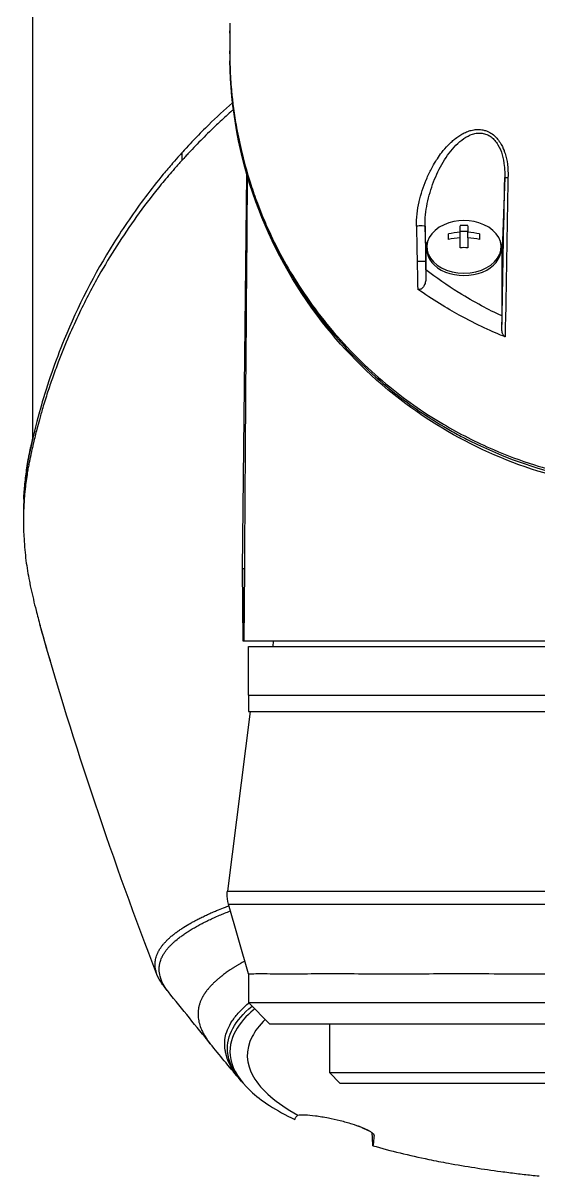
# Model space of a CAD drawing. Header units: millimetres. Extents: x 0 to 4378, y 0 to 2376.
# Drawn here: x 717.3 to 765.2, y 1950.4 to 2057.3 of the extents above; entities that cross this region are included whole.
import ezdxf

# ---------------------------------------------------------------- set-up
doc = ezdxf.new("R2010")
doc.units = ezdxf.units.MM
doc.header["$LTSCALE"] = 0.2

# ---------------------------------------------------------------- blocks, each defined once
blk = doc.blocks.new('A$C67cfe5fe')
for p, q in [((-59, -147.58), (-59, -85.2)), ((-40.73, -109.98), (-40.73, -109.81)), ((-40.73, -111.81), (-40.73, -111.65)), ((-40.46, -116.45), (-40.47, -116.45)), ((-40.39, -117.09), (-40.39, -117.09)), ((-45.13, -121.78), (-45.13, -121.07)), ((-20.77, -121.71), (-20.77, -121.71)), ((-15.35, -121.71), (-15.35, -121.71)), ((-22.08, -122.7), (-22.08, -122.7)), ((-39.53, -159.7), (-39.13, -123.11)), ((-39.13, -123.05), (-39.13, -123.04)), ((-39.1, -123.13), (-39.1, -123.14)), ((-15.22, -123.39), (-15.47, -130.12)), ((-15.24, -124.62), (-15.24, -124.62)), ((-14.95, -125.1), (-14.95, -125.1)), ((-22.53, -130.05), (-22.61, -127.91)), ((-19.36, -128.48), (-19.36, -127.87)), ((-18.64, -127.87), (-18.64, -128.48)), ((-20.45, -129.15), (-20.45, -128.63)), ((-19.36, -128.39), (-18.64, -128.39)), ((-19.36, -128.99), (-19.36, -128.48)), ((-19.36, -129.92), (-19.36, -128.99)), ((-18.64, -128.99), (-18.64, -128.48)), ((-18.64, -128.99), (-18.64, -129.92)), ((-17.55, -128.63), (-17.55, -129.15)), ((-22.53, -130.05), (-22.53, -131.78)), ((-22.45, -130.05), (-22.45, -129.84)), ((-15.55, -130.05), (-15.55, -129.84)), ((-15.47, -136.24), (-15.47, -130.12)), ((-22.53, -131.78), (-22.55, -131.2)), ((-22.53, -131.96), (-22.53, -131.78)), ((-59.86, -154.58), (-59.86, -155.28)), ((-39.47, -166.4), (-39.53, -159.7)), ((-39.53, -159.7), (-39.47, -166.4)), ((-39.37, -159.7), (-39.53, -159.7)), ((-39.37, -159.7), (-39.43, -166.4)), ((-39.43, -166.4), (-39.47, -166.4)), ((-39.47, -166.4), (-39.47, -166.4)), ((-0.5, -166.4), (-39.43, -166.4)), ((-36.71, -166.4), (-36.72, -166.9)), ((-39, -166.9), (39, -166.9)), ((-39, -171.4), (-39, -166.9)), ((-39, -171.4), (39, -171.4)), ((-39, -171.4), (39, -171.4)), ((-39, -171.4), (-39, -172.9)), ((-38.82, -172.9), (-40.94, -189.57)), ((-39, -172.9), (39, -172.9)), ((-40.94, -189.57), (-40.94, -189.57)), ((-36.52, -189.57), (-36.52, -189.57)), ((-34.66, -189.57), (-34.66, -189.57)), ((-26.93, -189.57), (-26.93, -189.57)), ((-13.99, -189.57), (-13.99, -189.57)), ((-39, -197.25), (-40.85, -190.77)), ((-46.31, -193.9), (-46.31, -193.9)), ((-39, -197.25), (-39, -199.9)), ((-42.89, -198.84), (-42.89, -198.84)), ((-42.87, -198.81), (-42.87, -198.81)), ((-42.87, -198.81), (-42.87, -198.81)), ((-42.77, -198.69), (-42.77, -198.69)), ((-42.98, -198.96), (-42.98, -198.96)), ((-39, -199.9), (39, -199.9)), ((-37, -201.9), (-39, -199.9)), ((-39.96, -200.91), (-39.96, -200.91)), ((-39.61, -201.15), (-39.61, -201.15)), ((37, -201.9), (-37, -201.9)), ((-31.48, -201.9), (-31.48, -206.4)), ((-40.49, -202.38), (-40.49, -202.38)), ((-40.45, -202.3), (-40.45, -202.3)), ((-40.45, -202.3), (-40.45, -202.3)), ((-42.97, -203.12), (-42.97, -203.12)), ((-42.53, -203.72), (-42.53, -203.72)), ((-31.48, -206.4), (31.47, -206.4)), ((-30.48, -207.4), (-31.48, -206.4)), ((30.47, -207.4), (-30.48, -207.4)), ((-27.34, -212.23), (-27.34, -212.2)), ((-27.45, -213.16), (-27.45, -213.16))]:
    blk.add_line(p, q)
blk.add_arc((-19, -131.91), 4.52, 66.0031, 113.9969)
for centre, major_axis, ratio, start_param, end_param in [((41.88, -111.84), (-82.61, 0.01), 0.707534, 0.001903, 0.013029), ((-23.11, -127.92), (0.5, 0.009), 0.050153, 0.018543, 2.199203), ((-12.78, -174.14), (-17.5, 911.46), 0.010695, 1.519843, 1.523455), ((-19, -129.84), (-3.45, 0), 0.707116, 5.274253, 10.433711), ((-4.75, -173.72), (-17.02, 919.56), 0.018519, 1.520621, 1.524199), ((-19, -130.88), (-4.28, 0), 0.707097, 4.627603, 4.797175), ((-19, -131.65), (-4.5, 0), 0.707097, 4.792943, 5.040089), ((-19, -132.16), (4.5, 0), 0.707097, 1.65135, 1.898497), ((-19, -131.65), (-4.5, 0), 0.707097, 4.384689, 4.631835), ((-19, -132.16), (4.5, 0), 0.707097, 1.243096, 1.490243), ((-19, -130.05), (-3.45, 0), 0.707116, 0, 3.141593), ((-19, -132.93), (4.28, 0), 0.707097, 1.486011, 1.655582), ((-23.05, -131.21), (0.5, 0.009), 0.04658, 0.01854, 2.190561), ((-12.43, -175.07), (-17.88, 931.03), 0.010823, 1.523451, 1.52618), ((-19, -132.67), (-4.7, 0), 0.707107, 5.821616, 5.821671), ((-4.44, -174.47), (-17.32, 935.58), 0.018519, 1.524193, 1.52579), ((-19, -132.67), (-4.7, 0), 0.707107, 3.823518, 3.823523), ((-19, -132.67), (-4.7, 0), 0.707107, 3.714097, 3.714147), ((0, -105.26), (0, 35.29), 0.999657, 2.448888, 2.44889), ((0, -105.26), (0, 35.29), 0.999657, 2.69737, 2.697372), ((-46.01, -183.37), (-9.94, 30.2), 0.127216, 1.89198, 1.891985)]:
    blk.add_ellipse(centre, major_axis=major_axis, ratio=ratio, start_param=start_param, end_param=end_param)
for points, knots in [([(-40.72, -109.08), (-40.73, -109.43), (-40.73, -109.86), (-40.73, -110.51), (-40.73, -110.71), (-40.73, -111.15)], [-0.3053506, -0.3053506, -0.3053506, -0.3053506, -0.1855765, -0.1855765, 0, 0, 0, 0]), ([(-40.73, -111.15), (-40.73, -111.2), (-40.73, -111.26), (-40.73, -111.31), (-40.73, -111.39), (-40.73, -111.46), (-40.73, -111.54), (-40.73, -111.55), (-40.73, -111.57), (-40.73, -111.58)], [0, 0, 0, 0, 0.3844855, 0.3844855, 0.3844855, 0.8996816, 0.8996816, 0.8996816, 1, 1, 1, 1]), ([(-40.73, -111.58), (-40.73, -111.63), (-40.73, -111.67), (-40.73, -111.77), (-40.73, -111.81), (-40.73, -111.95), (-40.73, -112.04), (-40.73, -112.31), (-40.72, -112.5), (-40.71, -112.8), (-40.71, -112.92), (-40.69, -113.54), (-40.66, -114.02), (-40.61, -114.84), (-40.58, -115.16), (-40.51, -115.92), (-40.46, -116.35), (-40.33, -117.36), (-40.24, -117.94), (-40.01, -119.28), (-39.85, -120.04), (-39.44, -121.82), (-39.16, -122.83), (-38.66, -124.41), (-38.46, -124.98), (-38.01, -126.2), (-37.75, -126.85), (-37.33, -127.83), (-37.18, -128.17), (-36.66, -129.29), (-36.27, -130.07), (-35.38, -131.7), (-34.86, -132.57), (-33.68, -134.39), (-33, -135.35), (-31.89, -136.79), (-31.48, -137.28), (-30.28, -138.69), (-29.44, -139.58), (-27.7, -141.27), (-26.82, -142.05), (-25.07, -143.48), (-24.22, -144.12), (-22.55, -145.27), (-21.74, -145.79), (-19.44, -147.14), (-17.89, -147.93), (-15.04, -149.16), (-13.78, -149.63), (-11.49, -150.36), (-10.49, -150.63), (-8.72, -151.05), (-7.94, -151.21), (-5.99, -151.55), (-4.81, -151.71), (-3.01, -151.87), (-2.41, -151.91), (-1.51, -151.95), (-1.21, -151.96), (-0.75, -151.97), (-0.6, -151.97), (-0.38, -151.97), (-0.3, -151.97), (-0.19, -151.97), (-0.15, -151.97), (-0.08, -151.97), (-0.04, -151.97), (0, -151.97)], [-7.729592, -7.729592, -7.729592, -7.729592, -7.71044, -7.71044, -7.69072, -7.69072, -7.65201, -7.65201, -7.574312, -7.574312, -7.522506, -7.522506, -7.315221, -7.315221, -7.177151, -7.177151, -6.993063, -6.993063, -6.7477, -6.7477, -6.420577, -6.420577, -5.984557, -5.984557, -5.735856, -5.735856, -5.451942, -5.451942, -5.300422, -5.300422, -4.9539, -4.9539, -4.557704, -4.557704, -4.105179, -4.105179, -3.863816, -3.863816, -3.40942, -3.40942, -2.98401, -2.98401, -2.611687, -2.611687, -2.28576, -2.28576, -1.715015, -1.715015, -1.28633, -1.28633, -0.964845, -0.964845, -0.723574, -0.723574, -0.36177, -0.36177, -0.180858, -0.180858, -0.090444, -0.090444, -0.045229, -0.045229, -0.022617, -0.022617, -0.011309, -0.011309, -0.000001, -0.000001, -0.000001, -0.000001]), ([(-40.72, -112.59), (-40.64, -117.19), (-39.77, -121.67), (-38.18, -125.9), (-36.53, -130.3), (-34.11, -134.44), (-30.92, -138.12), (-30.87, -138.18), (-30.8, -138.25), (-30.77, -138.29), (-30.74, -138.33), (-30.71, -138.37), (-30.67, -138.4), (-29.77, -139.43), (-28.45, -140.84), (-26.49, -142.5), (-26.03, -142.89), (-25.54, -143.29), (-25.01, -143.7), (-24.36, -144.2), (-23.64, -144.72), (-22.85, -145.25), (-22.14, -145.72), (-21.38, -146.2), (-20.55, -146.68), (-20.14, -146.92), (-19.71, -147.16), (-19.26, -147.4), (-19.04, -147.51), (-18.81, -147.63), (-18.58, -147.75), (-18.35, -147.87), (-18.09, -147.99), (-17.87, -148.1), (-17.84, -148.12), (-17.8, -148.13), (-17.76, -148.15), (-14.78, -149.58), (-11.82, -150.55), (-9.1, -151.16), (-8.72, -151.25), (-8.34, -151.33), (-7.96, -151.4), (-6.71, -151.65), (-5.51, -151.83), (-4.38, -151.95), (-2.76, -152.12), (-1.3, -152.17), (0, -152.18)], [0, 0, 0, 0, 0.2431558, 0.2431558, 0.2431558, 0.4960937, 0.4960937, 0.4960937, 0.4998798, 0.4998798, 0.4998798, 0.5044509, 0.5044509, 0.5044509, 0.625, 0.625, 0.625, 0.6529348, 0.6529348, 0.6529348, 0.6875, 0.6875, 0.6875, 0.71875, 0.71875, 0.71875, 0.734375, 0.734375, 0.734375, 0.7421875, 0.7421875, 0.7421875, 0.75, 0.75, 0.75, 0.7513839, 0.7513839, 0.7513839, 0.8597114, 0.8597114, 0.8597114, 0.875, 0.875, 0.875, 0.9263298, 0.9263298, 0.9263298, 0.9999995, 0.9999995, 0.9999995, 0.9999995]), ([(0, -152.47), (-2.25, -152.45), (-4.51, -152.28), (-10.01, -151.37), (-13.22, -150.4), (-19.17, -147.84), (-21.95, -146.2), (-27.42, -142.13), (-29.99, -139.55), (-34.86, -133.34), (-36.9, -129.53), (-39.85, -121.39), (-40.64, -116.98), (-40.72, -112.6)], [0.000002, 0.000002, 0.000002, 0.000002, 0.674384, 0.674384, 1.694347, 1.694347, 2.755885, 2.755885, 4.060099, 4.060099, 5.739789, 5.739789, 7.576423, 7.576423, 7.576423, 7.576423]), ([(-40.47, -116.46), (-41.23, -117.13), (-41.96, -117.81), (-43.1, -118.93), (-43.51, -119.35), (-44.13, -119.99), (-44.34, -120.21), (-44.87, -120.78), (-45.11, -121.05), (-45.13, -121.07)], [4.7616485, 4.7616485, 4.7616485, 4.7616485, 5.1281714, 5.1281714, 5.349223, 5.349223, 5.4595255, 5.4595255, 5.6414774, 5.6414774, 5.6414774, 5.6414774]), ([(-40.39, -117.09), (-40.47, -117.16), (-40.54, -117.23), (-40.82, -117.48), (-41.02, -117.66), (-41.39, -118), (-41.56, -118.16), (-42.03, -118.6), (-42.33, -118.88), (-43.05, -119.59), (-43.48, -120.02), (-44.11, -120.68), (-44.32, -120.9), (-44.63, -121.23), (-44.73, -121.34), (-44.9, -121.52), (-45.11, -121.76), (-45.13, -121.78)], [-0.2412451, -0.2412451, -0.2412451, -0.2412451, -0.2301745, -0.2301745, -0.2006975, -0.2006975, -0.1749212, -0.1749212, -0.1298113, -0.1298113, -0.0619841, -0.0619841, -0.028133, -0.028133, -0.0112076, -0.0112076, -0.0000006, -0.0000006, -0.0000006, -0.0000006]), ([(-23.4, -127.91), (-23.41, -127.54), (-23.39, -127.16), (-23.35, -126.78), (-23.3, -126.4), (-23.24, -126.02), (-23.16, -125.67), (-23.16, -125.66), (-23.15, -125.65), (-23.15, -125.63), (-23.07, -125.29), (-22.98, -124.94), (-22.87, -124.6), (-22.76, -124.26), (-22.64, -123.94), (-22.51, -123.63), (-22.5, -123.61), (-22.49, -123.59), (-22.48, -123.57), (-22.34, -123.23), (-22.19, -122.9), (-22.02, -122.59), (-21.89, -122.35), (-21.76, -122.12), (-21.61, -121.89), (-21.57, -121.81), (-21.52, -121.73), (-21.47, -121.66), (-21.33, -121.46), (-21.2, -121.26), (-21.06, -121.08), (-20.87, -120.84), (-20.69, -120.63), (-20.47, -120.4), (-20.34, -120.27), (-20.23, -120.16), (-20.1, -120.05), (-20, -119.96), (-19.9, -119.87), (-19.78, -119.77), (-19.64, -119.67), (-19.51, -119.58), (-19.38, -119.5), (-19.34, -119.47), (-19.31, -119.45), (-19.28, -119.43), (-19.19, -119.38), (-19.1, -119.33), (-18.99, -119.27), (-18.83, -119.2), (-18.68, -119.13), (-18.52, -119.08), (-18.46, -119.06), (-18.4, -119.05), (-18.34, -119.03), (-18.26, -119.01), (-18.17, -118.99), (-18.06, -118.97), (-17.99, -118.96), (-17.91, -118.96), (-17.84, -118.95), (-17.67, -118.94), (-17.5, -118.95), (-17.33, -118.97), (-17.23, -118.99), (-17.12, -119.02), (-17, -119.05), (-16.95, -119.07), (-16.89, -119.09), (-16.84, -119.11), (-16.68, -119.18), (-16.53, -119.26), (-16.38, -119.36), (-16.24, -119.47), (-16.1, -119.59), (-15.98, -119.72), (-15.97, -119.73), (-15.96, -119.74), (-15.96, -119.75), (-15.85, -119.87), (-15.74, -120.01), (-15.65, -120.16), (-15.49, -120.4), (-15.37, -120.67), (-15.28, -120.91), (-15.25, -120.99), (-15.22, -121.08), (-15.19, -121.17), (-15.09, -121.49), (-15.01, -121.85), (-14.97, -122.17), (-14.97, -122.2), (-14.96, -122.23), (-14.96, -122.26), (-14.95, -122.36), (-14.94, -122.45), (-14.93, -122.54), (-14.93, -122.63), (-14.92, -122.71), (-14.92, -122.79), (-14.92, -122.8), (-14.92, -122.81), (-14.92, -122.82), (-14.91, -123), (-14.91, -123.17), (-14.92, -123.39)], [0, 0, 0, 0, 0.06061, 0.06061, 0.06061, 0.122541, 0.122541, 0.122541, 0.125, 0.125, 0.125, 0.18804, 0.18804, 0.18804, 0.25, 0.25, 0.25, 0.254168, 0.254168, 0.254168, 0.323919, 0.323919, 0.323919, 0.375, 0.375, 0.375, 0.39207, 0.39207, 0.39207, 0.4375, 0.4375, 0.4375, 0.5, 0.5, 0.5, 0.533908, 0.533908, 0.533908, 0.5625, 0.5625, 0.5625, 0.59375, 0.59375, 0.59375, 0.602455, 0.602455, 0.602455, 0.625, 0.625, 0.625, 0.65625, 0.65625, 0.65625, 0.669312, 0.669312, 0.669312, 0.6875, 0.6875, 0.6875, 0.700546, 0.700546, 0.700546, 0.731289, 0.731289, 0.731289, 0.75, 0.75, 0.75, 0.759109, 0.759109, 0.759109, 0.785061, 0.785061, 0.785061, 0.81088, 0.81088, 0.81088, 0.8125, 0.8125, 0.8125, 0.835978, 0.835978, 0.835978, 0.875, 0.875, 0.875, 0.888263, 0.888263, 0.888263, 0.9375, 0.9375, 0.9375, 0.942362, 0.942362, 0.942362, 0.956225, 0.956225, 0.956225, 0.96875, 0.96875, 0.96875, 0.970886, 0.970886, 0.970886, 1, 1, 1, 1]), ([(-22.61, -127.91), (-22.62, -127.56), (-22.6, -127.21), (-22.56, -126.86), (-22.53, -126.51), (-22.47, -126.16), (-22.4, -125.81), (-22.33, -125.46), (-22.25, -125.12), (-22.15, -124.79), (-22.05, -124.45), (-21.94, -124.13), (-21.82, -123.8), (-21.69, -123.48), (-21.56, -123.17), (-21.41, -122.86), (-21.26, -122.56), (-21.1, -122.25), (-20.93, -121.97), (-20.59, -121.39), (-20.2, -120.86), (-19.74, -120.4), (-19.52, -120.17), (-19.28, -119.96), (-19.02, -119.79), (-18.76, -119.61), (-18.49, -119.47), (-18.2, -119.38), (-18.06, -119.34), (-17.91, -119.3), (-17.77, -119.29), (-17.62, -119.27), (-17.47, -119.28), (-17.32, -119.3), (-17.18, -119.32), (-17.03, -119.35), (-16.89, -119.41), (-16.75, -119.47), (-16.61, -119.54), (-16.49, -119.64), (-16.36, -119.73), (-16.24, -119.84), (-16.14, -119.96), (-16.03, -120.08), (-15.94, -120.22), (-15.85, -120.36), (-15.68, -120.65), (-15.55, -120.96), (-15.45, -121.3), (-15.35, -121.63), (-15.29, -121.98), (-15.26, -122.32), (-15.25, -122.41), (-15.24, -122.5), (-15.23, -122.59), (-15.23, -122.67), (-15.22, -122.76), (-15.22, -122.84)], [0, 0, 0, 0, 0.064564, 0.064564, 0.064564, 0.129128, 0.129128, 0.129128, 0.193692, 0.193692, 0.193692, 0.258256, 0.258256, 0.258256, 0.32282, 0.32282, 0.32282, 0.387384, 0.387384, 0.387384, 0.516513, 0.516513, 0.516513, 0.581077, 0.581077, 0.581077, 0.645641, 0.645641, 0.645641, 0.677923, 0.677923, 0.677923, 0.710205, 0.710205, 0.710205, 0.742487, 0.742487, 0.742487, 0.774769, 0.774769, 0.774769, 0.807051, 0.807051, 0.807051, 0.839333, 0.839333, 0.839333, 0.903897, 0.903897, 0.903897, 0.968461, 0.968461, 0.968461, 0.984602, 0.984602, 0.984602, 1, 1, 1, 1]), ([(-45.13, -121.78), (-45.15, -121.8), (-45.36, -122.03), (-45.52, -122.2), (-45.61, -122.31), (-45.89, -122.63), (-46.08, -122.85), (-46.63, -123.49), (-46.99, -123.92), (-48.04, -125.23), (-48.72, -126.12), (-50.65, -128.8), (-51.82, -130.64), (-53.17, -133.03), (-53.46, -133.57), (-54.06, -134.72), (-54.37, -135.34), (-55.01, -136.66), (-55.33, -137.37), (-55.99, -138.88), (-56.32, -139.7), (-56.82, -141.01), (-57, -141.5), (-57.33, -142.43), (-57.48, -142.87), (-57.78, -143.8), (-57.93, -144.28), (-58.13, -144.96), (-58.18, -145.15), (-58.29, -145.52), (-58.34, -145.7), (-58.47, -146.17), (-58.54, -146.44), (-58.67, -146.94), (-58.73, -147.15), (-58.83, -147.58), (-58.88, -147.79), (-58.96, -148.11), (-58.98, -148.21), (-59.04, -148.46), (-59.08, -148.62), (-59.12, -148.83), (-59.13, -148.88), (-59.15, -148.97), (-59.16, -149.02), (-59.18, -149.1), (-59.19, -149.13), (-59.2, -149.2), (-59.21, -149.25), (-59.24, -149.37), (-59.25, -149.44), (-59.29, -149.62), (-59.31, -149.72), (-59.36, -149.99), (-59.39, -150.15), (-59.45, -150.46), (-59.48, -150.63), (-59.58, -151.28), (-59.65, -151.77), (-59.86, -153.72), (-59.9, -155.19), (-59.79, -157.33), (-59.74, -158), (-59.58, -159.31), (-59.48, -159.95), (-59.33, -160.76), (-59.29, -160.93), (-59.25, -161.15), (-59.24, -161.2), (-59.21, -161.33), (-59.19, -161.42), (-59.03, -162.17), (-58.87, -162.84), (-58.57, -164.01), (-58.44, -164.48), (-58.31, -164.95)], [-8.505803, -8.505803, -8.505803, -8.505803, -8.494785, -8.494785, -8.478063, -8.478063, -8.444627, -8.444627, -8.377752, -8.377752, -8.243883, -8.243883, -7.976301, -7.976301, -7.899894, -7.899894, -7.812617, -7.812617, -7.713811, -7.713811, -7.601206, -7.601206, -7.533204, -7.533204, -7.472897, -7.472897, -7.406802, -7.406802, -7.380659, -7.380659, -7.356701, -7.356701, -7.315971, -7.315971, -7.284981, -7.284981, -7.253286, -7.253286, -7.239037, -7.239037, -7.215436, -7.215436, -7.206289, -7.206289, -7.198131, -7.198131, -7.189482, -7.189482, -7.169747, -7.169747, -7.137337, -7.137337, -7.092372, -7.092372, -7.023785, -7.023785, -6.954937, -6.954937, -6.744242, -6.744242, -6.117798, -6.117798, -5.832068, -5.832068, -5.558694, -5.558694, -5.484409, -5.484409, -5.462186, -5.462186, -5.424226, -5.424226, -5.133135, -5.133135, -4.933815, -4.933815, -4.933815, -4.933815]), ([(-45.13, -121.07), (-45.17, -121.12), (-45.54, -121.52), (-46.32, -122.42), (-46.61, -122.76), (-47.46, -123.79), (-48.01, -124.48), (-49.59, -126.59), (-50.58, -128.02), (-53.3, -132.37), (-54.83, -135.37), (-56.92, -140.46), (-57.63, -142.52), (-58.81, -146.63), (-59.13, -148.16), (-59.26, -148.77), (-59.28, -148.87), (-59.37, -149.3), (-59.43, -149.62), (-59.69, -151.24), (-59.82, -152.54), (-59.86, -154.09), (-59.86, -154.33), (-59.86, -154.58)], [0.000001, 0.000001, 0.000001, 0.000001, 0.0209992, 0.0209992, 0.0336204, 0.0336204, 0.0588534, 0.0588534, 0.10929, 0.10929, 0.2101393, 0.2101393, 0.2773865, 0.2773865, 0.3432593, 0.3432593, 0.3572552, 0.3572552, 0.400141, 0.400141, 0.5721057, 0.5721057, 0.60461, 0.60461, 0.60461, 0.60461]), ([(-15.47, -130.12), (-15.47, -130.04), (-15.47, -129.95), (-15.48, -129.86), (-15.5, -129.69), (-15.54, -129.53), (-15.61, -129.36), (-15.62, -129.33), (-15.63, -129.31), (-15.64, -129.28)], [0.0000002, 0.0000002, 0.0000002, 0.0000002, 0.0322579, 0.0322579, 0.0322579, 0.096774, 0.096774, 0.096774, 0.1079886, 0.1079886, 0.1079886, 0.1079886]), ([(-15.47, -136.24), (-16.12, -135.94), (-16.76, -135.63), (-17.37, -135.29), (-18.08, -134.91), (-18.77, -134.51), (-19.44, -134.09), (-19.46, -134.08), (-19.48, -134.07), (-19.5, -134.06), (-20.56, -133.4), (-21.57, -132.7), (-22.53, -131.96)], [0.0000092, 0.0000092, 0.0000092, 0.0000092, 0.2496691, 0.2496691, 0.2496691, 0.5366951, 0.5366951, 0.5366951, 0.5448948, 0.5448948, 0.5448948, 1, 1, 1, 1]), ([(-22.53, -131.96), (-22.53, -132.08), (-22.53, -132.21), (-22.53, -132.45), (-22.53, -132.57), (-22.53, -132.69)], [-0.08689932, -0.08689932, -0.08689932, -0.08689932, -0.04352603, -0.04352603, -0.00023242, -0.00023242, -0.00023242, -0.00023242]), ([(-22.53, -132.69), (-22.53, -132.8), (-22.54, -132.92), (-22.59, -133.16), (-22.63, -133.28), (-22.73, -133.49), (-22.78, -133.57), (-22.88, -133.67), (-22.92, -133.71), (-23.01, -133.76), (-23.05, -133.77), (-23.12, -133.78), (-23.16, -133.78), (-23.21, -133.78), (-23.23, -133.77), (-23.26, -133.76), (-23.28, -133.75), (-23.3, -133.74)], [0.000232, 0.000232, 0.000232, 0.000232, 0.0359808, 0.0359808, 0.0704873, 0.0704873, 0.0988763, 0.0988763, 0.1227668, 0.1227668, 0.1415958, 0.1415958, 0.1576899, 0.1576899, 0.1672569, 0.1672569, 0.176809, 0.176809, 0.176809, 0.176809]), ([(-15.18, -138.18), (-16.29, -137.74), (-17.8, -137.06), (-20.55, -135.55), (-21.91, -134.74), (-23.3, -133.74)], [0.0000029, 0.0000029, 0.0000029, 0.0000029, 0.3832328, 0.3832328, 0.6375563, 0.6375563, 0.6375563, 0.6375563]), ([(-15.48, -137.49), (-15.48, -137.28), (-15.48, -137.07), (-15.47, -136.66), (-15.47, -136.45), (-15.47, -136.24)], [-0.1435857, -0.1435857, -0.1435857, -0.1435857, -0.0718018, -0.0718018, -0.0000074, -0.0000074, -0.0000074, -0.0000074]), ([(-15.18, -138.18), (-15.21, -138.17), (-15.23, -138.15), (-15.27, -138.11), (-15.3, -138.09), (-15.35, -138.01), (-15.39, -137.95), (-15.46, -137.76), (-15.48, -137.62), (-15.48, -137.49)], [0, 0, 0, 0, 0.00895126, 0.00895126, 0.01944765, 0.01944765, 0.04220813, 0.04220813, 0.0762287, 0.0762287, 0.0762287, 0.0762287]), ([(-59.83, -153.24), (-59.81, -152.76), (-59.77, -152.29), (-59.7, -151.57), (-59.67, -151.31), (-59.58, -150.56), (-59.5, -150.06), (-59.39, -149.4), (-59.36, -149.25), (-59.31, -148.99), (-59.28, -148.88), (-59.24, -148.67), (-59.22, -148.57), (-59.17, -148.36), (-59.15, -148.25), (-59.09, -147.96), (-59.04, -147.77), (-59, -147.58)], [0.38122644, 0.38122644, 0.38122644, 0.38122644, 0.39286132, 0.39286132, 0.39920609, 0.39920609, 0.41157418, 0.41157418, 0.41534345, 0.41534345, 0.41813977, 0.41813977, 0.42071377, 0.42071377, 0.42314411, 0.42314411, 0.42758725, 0.42758725, 0.42758725, 0.42758725]), ([(-40.85, -190.77), (-40.94, -190.45), (-40.98, -190.12), (-40.96, -189.72), (-40.95, -189.64), (-40.94, -189.57)], [0, 0, 0, 0, 0.0981981, 0.0981981, 0.1210621, 0.1210621, 0.1210621, 0.1210621]), ([(-40.94, -189.57), (-40.94, -189.57), (-40.94, -189.57), (-40.93, -189.57), (-40.89, -189.57), (-40.65, -189.57), (-40.23, -189.57), (-39.8, -189.57), (-39.18, -189.57), (-38.4, -189.57), (-37.61, -189.57), (-36.65, -189.57), (-35.52, -189.57), (-34.39, -189.57), (-33.08, -189.57), (-31.64, -189.57), (-30.2, -189.57), (-28.62, -189.57), (-26.91, -189.57), (-25.19, -189.57), (-23.33, -189.57), (-21.4, -189.57), (-18, -189.57), (-14.3, -189.57), (-10.42, -189.57)], [-0.5034941, -0.5034941, -0.5034941, -0.5034941, -0.4959406, -0.4959406, -0.4959406, -0.4320026, -0.4320026, -0.4320026, -0.3680646, -0.3680646, -0.3680646, -0.3041266, -0.3041266, -0.3041266, -0.2401886, -0.2401886, -0.2401886, -0.1762506, -0.1762506, -0.1762506, -0.1123126, -0.1123126, -0.1123126, 0, 0, 0, 0]), ([(-46.81, -198.42), (-46.88, -198.33), (-46.95, -198.24), (-47.02, -198.15), (-47.22, -197.86), (-47.37, -197.58), (-47.48, -197.29), (-47.52, -197.16), (-47.56, -197.03), (-47.59, -196.9), (-47.6, -196.87), (-47.64, -196.71), (-47.65, -196.43), (-47.65, -196.36), (-47.65, -196.29), (-47.64, -196.21), (-47.64, -196.14), (-47.63, -196.07), (-47.62, -196), (-47.6, -195.87), (-47.57, -195.72), (-47.52, -195.57), (-47.5, -195.53), (-47.49, -195.49), (-47.47, -195.46), (-47.46, -195.42), (-47.45, -195.39), (-47.43, -195.35), (-47.42, -195.32), (-47.4, -195.28), (-47.38, -195.24), (-47.36, -195.21), (-47.35, -195.17), (-47.33, -195.14), (-47.32, -195.12), (-47.31, -195.11), (-47.3, -195.1), (-47.29, -195.07), (-47.28, -195.05), (-47.27, -195.03), (-47.24, -195), (-47.22, -194.96), (-47.2, -194.92), (-47.15, -194.85), (-47.11, -194.78), (-47.05, -194.71), (-47, -194.64), (-46.95, -194.57), (-46.89, -194.5), (-46.83, -194.43), (-46.77, -194.36), (-46.7, -194.29), (-46.64, -194.22), (-46.57, -194.15), (-46.5, -194.08), (-46.42, -194.01), (-46.35, -193.94), (-46.27, -193.87), (-46.23, -193.83), (-46.19, -193.8), (-46.15, -193.76), (-46.11, -193.73), (-46.07, -193.69), (-46.02, -193.66), (-45.93, -193.59), (-45.85, -193.52), (-45.76, -193.45), (-45.66, -193.38), (-45.57, -193.31), (-45.47, -193.25), (-45.37, -193.17), (-45.27, -193.1), (-45.17, -193.04), (-44.92, -192.88), (-44.7, -192.74), (-44.52, -192.63), (-44.48, -192.61), (-44.44, -192.59), (-44.41, -192.57), (-44.35, -192.53), (-44.29, -192.5), (-44.23, -192.47), (-44.21, -192.46), (-44.19, -192.45), (-44.16, -192.43), (-44.1, -192.4), (-44.04, -192.37), (-43.98, -192.33), (-43.92, -192.3), (-43.86, -192.27), (-43.79, -192.23), (-43.73, -192.2), (-43.67, -192.17), (-43.6, -192.14), (-43.54, -192.1), (-43.47, -192.07), (-43.41, -192.04), (-43.27, -191.97), (-43.14, -191.91), (-43, -191.84), (-42.86, -191.78), (-42.73, -191.71), (-42.58, -191.65), (-42.43, -191.58), (-42.28, -191.51), (-42.14, -191.46), (-42, -191.4), (-41.89, -191.35), (-41.77, -191.3), (-41.56, -191.22), (-41.35, -191.13), (-41.13, -191.05), (-41.04, -191.01), (-40.93, -190.97), (-40.81, -190.93)], [0.2611024, 0.2611024, 0.2611024, 0.2611024, 0.2722194, 0.2722194, 0.2722194, 0.3061939, 0.3061939, 0.3061939, 0.3214286, 0.3214286, 0.3214286, 0.3561007, 0.3561007, 0.3561007, 0.3640242, 0.3640242, 0.3640242, 0.3707908, 0.3707908, 0.3707908, 0.3822485, 0.3822485, 0.3822485, 0.384892, 0.384892, 0.384892, 0.3872793, 0.3872793, 0.3872793, 0.389664, 0.389664, 0.389664, 0.3919728, 0.3919728, 0.3919728, 0.3928571, 0.3928571, 0.3928571, 0.3950633, 0.3950633, 0.3950633, 0.39875, 0.39875, 0.39875, 0.4063746, 0.4063746, 0.4063746, 0.4143757, 0.4143757, 0.4143757, 0.4228152, 0.4228152, 0.4228152, 0.4317742, 0.4317742, 0.4317742, 0.4413625, 0.4413625, 0.4413625, 0.4464286, 0.4464286, 0.4464286, 0.4493381, 0.4493381, 0.4493381, 0.4554945, 0.4554945, 0.4554945, 0.4622248, 0.4622248, 0.4622248, 0.4697277, 0.4697277, 0.4697277, 0.4888334, 0.4888334, 0.4888334, 0.492689, 0.492689, 0.492689, 0.5, 0.5, 0.5, 0.5015459, 0.5015459, 0.5015459, 0.5055212, 0.5055212, 0.5055212, 0.5094966, 0.5094966, 0.5094966, 0.5134719, 0.5134719, 0.5134719, 0.5174473, 0.5174473, 0.5174473, 0.525398, 0.525398, 0.525398, 0.5333487, 0.5333487, 0.5333487, 0.5412994, 0.5412994, 0.5412994, 0.5492501, 0.5492501, 0.5492501, 0.5625, 0.5625, 0.5625, 0.5721056, 0.5721056, 0.5721056, 0.5721056]), ([(-40.85, -190.77), (-40.85, -190.77), (-40.85, -190.77), (-40.84, -190.77), (-40.83, -190.77), (-40.79, -190.77), (-40.74, -190.77), (-40.46, -190.77), (-39.64, -190.77), (-38.91, -190.77), (-38.72, -190.77), (-38.54, -190.77), (-38.37, -190.77), (-37.8, -190.77), (-37.23, -190.77), (-36.76, -190.77), (-36.19, -190.77), (-35.77, -190.77), (-35.56, -190.77), (-34.04, -190.77), (-32.76, -190.77), (-32.15, -190.77), (-31.97, -190.77), (-31.84, -190.77), (-31.78, -190.77), (-31.3, -190.77), (-30.59, -190.77), (-29.57, -190.77), (-28.24, -190.77), (-27.38, -190.77), (-27.15, -190.77), (-27.02, -190.77), (-26.89, -190.77), (-26.76, -190.77), (-25.19, -190.77), (-23.51, -190.77), (-21.77, -190.77), (-20.22, -190.77), (-18.25, -190.77), (-15.83, -190.77), (-15.03, -190.77), (-13.97, -190.77), (-12.63, -190.77), (-11.69, -190.77), (-10.62, -190.77), (-9.41, -190.77)], [-0.5075968, -0.5075968, -0.5075968, -0.5075968, -0.5, -0.5, -0.5, -0.4848641, -0.4848641, -0.4848641, -0.3973591, -0.3973591, -0.3973591, -0.375, -0.375, -0.375, -0.3465594, -0.3465594, -0.3465594, -0.3125, -0.3125, -0.3125, -0.2645883, -0.2645883, -0.2645883, -0.25, -0.25, -0.25, -0.21875, -0.21875, -0.21875, -0.1875, -0.1875, -0.1875, -0.1826751, -0.1826751, -0.1826751, -0.125, -0.125, -0.125, -0.0625, -0.0625, -0.0625, -0.0258077, -0.0258077, -0.0258077, 0, 0, 0, 0]), ([(-46.42, -198.91), (-46.55, -198.75), (-46.64, -198.62), (-46.71, -198.51), (-46.85, -198.3), (-46.95, -198.11), (-47.02, -197.95), (-47.2, -197.53), (-47.22, -197.31), (-47.22, -197.3), (-47.26, -197.1), (-47.28, -196.9), (-47.27, -196.7), (-47.27, -196.63), (-47.26, -196.56), (-47.25, -196.49), (-47.25, -196.46), (-47.24, -196.43), (-47.24, -196.39), (-47.22, -196.28), (-47.19, -196.18), (-47.16, -196.08), (-47.11, -195.91), (-47.05, -195.78), (-47.01, -195.68), (-46.99, -195.65), (-46.98, -195.62), (-46.96, -195.59), (-46.94, -195.55), (-46.91, -195.51), (-46.89, -195.46), (-46.87, -195.42), (-46.84, -195.38), (-46.82, -195.34), (-46.79, -195.31), (-46.77, -195.27), (-46.74, -195.23), (-46.68, -195.15), (-46.63, -195.07), (-46.56, -194.99), (-46.5, -194.91), (-46.43, -194.83), (-46.36, -194.75), (-46.29, -194.67), (-46.22, -194.59), (-46.14, -194.51), (-46.06, -194.44), (-45.97, -194.36), (-45.89, -194.28), (-45.85, -194.25), (-45.81, -194.22), (-45.78, -194.18), (-45.76, -194.17), (-45.71, -194.12), (-45.61, -194.05), (-45.57, -194.01), (-45.52, -193.98), (-45.47, -193.93), (-45.42, -193.9), (-45.37, -193.86), (-45.31, -193.82), (-45.22, -193.75), (-45.12, -193.67), (-44.99, -193.59), (-44.89, -193.52), (-44.78, -193.44), (-44.65, -193.36), (-44.54, -193.29), (-44.42, -193.21), (-44.29, -193.13), (-44.17, -193.06), (-44.04, -192.98), (-43.9, -192.91), (-43.84, -192.87), (-43.77, -192.83), (-43.7, -192.79), (-43.64, -192.76), (-43.57, -192.72), (-43.5, -192.68), (-43.4, -192.63), (-43.3, -192.57), (-43.19, -192.52), (-43.15, -192.5), (-43.11, -192.48), (-43.07, -192.46), (-43.01, -192.43), (-42.93, -192.39), (-42.85, -192.35), (-42.78, -192.32), (-42.71, -192.28), (-42.63, -192.24), (-42.36, -192.12), (-42.05, -191.97), (-41.67, -191.81), (-41.38, -191.69), (-41.04, -191.55), (-40.67, -191.41)], [-0.7598154, -0.7598154, -0.7598154, -0.7598154, -0.7397959, -0.7397959, -0.7397959, -0.7270957, -0.7270957, -0.7270957, -0.6938776, -0.6938776, -0.6938776, -0.6711853, -0.6711853, -0.6711853, -0.6632653, -0.6632653, -0.6632653, -0.660435, -0.660435, -0.660435, -0.6505867, -0.6505867, -0.6505867, -0.6326531, -0.6326531, -0.6326531, -0.6289844, -0.6289844, -0.6289844, -0.6238469, -0.6238469, -0.6238469, -0.6187644, -0.6187644, -0.6187644, -0.613735, -0.613735, -0.613735, -0.6038292, -0.6038292, -0.6038292, -0.5941176, -0.5941176, -0.5941176, -0.5845891, -0.5845891, -0.5845891, -0.5752338, -0.5752338, -0.5752338, -0.5714286, -0.5714286, -0.5714286, -0.5537049, -0.5537049, -0.5537049, -0.546114, -0.546114, -0.546114, -0.5401196, -0.5401196, -0.5401196, -0.5304683, -0.5304683, -0.5304683, -0.5225505, -0.5225505, -0.5225505, -0.515673, -0.515673, -0.515673, -0.5095094, -0.5095094, -0.5095094, -0.5066344, -0.5066344, -0.5066344, -0.5038748, -0.5038748, -0.5038748, -0.5, -0.5, -0.5, -0.4956655, -0.4956655, -0.4956655, -0.4883425, -0.4883425, -0.4883425, -0.4818339, -0.4818339, -0.4818339, -0.4605542, -0.4605542, -0.4605542, -0.4441475, -0.4441475, -0.4441475, -0.4441475]), ([(-39.34, -196.07), (-39.37, -196.09), (-39.49, -196.15), (-39.63, -196.23), (-39.77, -196.31), (-39.88, -196.38), (-39.99, -196.44), (-40.09, -196.5), (-40.19, -196.56), (-40.29, -196.62), (-40.39, -196.69), (-40.49, -196.75), (-40.58, -196.81), (-40.77, -196.94), (-40.99, -197.08), (-41.22, -197.25), (-41.39, -197.38), (-41.53, -197.49), (-41.63, -197.57), (-41.71, -197.64), (-41.79, -197.7), (-41.86, -197.77), (-41.93, -197.82), (-41.99, -197.88), (-42.07, -197.95), (-42.17, -198.04), (-42.26, -198.13), (-42.34, -198.22), (-42.42, -198.29), (-42.49, -198.37), (-42.57, -198.45), (-42.65, -198.54), (-42.71, -198.62), (-42.78, -198.7), (-42.84, -198.77), (-42.89, -198.84), (-42.93, -198.89), (-42.97, -198.95), (-43.01, -199.01), (-43.05, -199.07), (-43.1, -199.14), (-43.14, -199.2), (-43.18, -199.27), (-43.22, -199.34), (-43.26, -199.42), (-43.31, -199.5), (-43.35, -199.6), (-43.4, -199.71), (-43.46, -199.83), (-43.5, -199.96), (-43.54, -200.1), (-43.58, -200.24), (-43.61, -200.37), (-43.64, -200.55), (-43.66, -200.77), (-43.67, -201.05), (-43.65, -201.32), (-43.61, -201.59), (-43.53, -201.95), (-43.39, -202.35), (-43.2, -202.72), (-43.06, -202.97), (-42.96, -203.13), (-42.88, -203.26), (-42.81, -203.36), (-42.74, -203.45), (-42.67, -203.55), (-42.59, -203.65), (-42.55, -203.7), (-42.53, -203.72)], [4.893266, 4.893266, 4.893266, 4.893266, 4.919017, 4.970333, 4.995991, 5.021661, 5.047334, 5.073, 5.098649, 5.124305, 5.149964, 5.175621, 5.201274, 5.226926, 5.329539, 5.38084, 5.432135, 5.483441, 5.50909, 5.534736, 5.560385, 5.586037, 5.611685, 5.628685, 5.655602, 5.691681, 5.736923, 5.762978, 5.791319, 5.821949, 5.854877, 5.890095, 5.927601, 5.947216, 5.988791, 6.007971, 6.028313, 6.049818, 6.07247, 6.096306, 6.121329, 6.147367, 6.174316, 6.202323, 6.231482, 6.261792, 6.293243, 6.344979, 6.38969, 6.438143, 6.490327, 6.546228, 6.597949, 6.642575, 6.741736, 6.851486, 6.95133, 7.051027, 7.150578, 7.349255, 7.493538, 7.558832, 7.619584, 7.67579, 7.7022, 7.727484, 7.774647, 7.81729, 7.834107, 7.834107, 7.834107, 7.834107]), ([(-39, -197.25), (-39, -197.25), (-38.99, -197.24), (-38.92, -197.24), (-38.85, -197.24), (-38.68, -197.23), (-38.59, -197.23), (-38.25, -197.22), (-37.93, -197.22), (-37.18, -197.22), (-36.78, -197.23), (-35.86, -197.24), (-35.34, -197.24), (-33.98, -197.23), (-33.1, -197.22), (-31.56, -197.21), (-30.95, -197.21), (-29.33, -197.22), (-28.27, -197.23), (-25.26, -197.25), (-23.21, -197.23), (-18.54, -197.21), (-15.9, -197.23), (-12.14, -197.24), (-11.13, -197.24), (-8.39, -197.24), (-6.63, -197.24), (-4.36, -197.24), (-3.85, -197.24), (-2.73, -197.24), (-2.12, -197.24), (-0.86, -197.24), (-0.21, -197.24), (0.84, -197.24), (1.24, -197.24), (1.78, -197.24), (1.92, -197.24), (3.42, -197.24), (4.78, -197.23), (10.45, -197.21), (14.62, -197.25), (19.81, -197.22), (21.11, -197.21), (23.15, -197.21), (23.93, -197.21), (26.84, -197.23), (28.81, -197.25), (31.77, -197.22), (32.88, -197.21), (34.84, -197.22), (35.68, -197.23), (37.04, -197.24), (37.57, -197.24), (38.26, -197.24), (38.48, -197.24), (38.82, -197.24), (38.92, -197.24), (38.99, -197.24), (39, -197.24), (39, -197.24)], [-18.187613, -18.187613, -18.187613, -18.187613, -18.013356, -18.013356, -17.752865, -17.752865, -17.569307, -17.569307, -17.129255, -17.129255, -16.762146, -16.762146, -16.387459, -16.387459, -15.882593, -15.882593, -15.586977, -15.586977, -15.126345, -15.126345, -14.357922, -14.357922, -13.491729, -13.491729, -13.178557, -13.178557, -12.649887, -12.649887, -12.498415, -12.498415, -12.318089, -12.318089, -12.124815, -12.124815, -12.007373, -12.007373, -11.964756, -11.964756, -11.555527, -11.555527, -10.242526, -10.242526, -9.787003, -9.787003, -9.494757, -9.494757, -8.658648, -8.658648, -8.069674, -8.069674, -7.481399, -7.481399, -6.943069, -6.943069, -6.570845, -6.570845, -6.198458, -6.198458, -6.048973, -6.048973, -6.048973, -6.048973]), ([(-39.85, -206.95), (-39.98, -206.8), (-40.1, -206.64), (-40.22, -206.47), (-40.27, -206.4), (-40.32, -206.33), (-40.36, -206.26), (-40.91, -205.43), (-41.01, -204.92), (-41.06, -204.76), (-41.07, -204.72), (-41.07, -204.7), (-41.07, -204.7), (-41.11, -204.58), (-41.13, -204.45), (-41.15, -204.31), (-41.16, -204.27), (-41.17, -204.23), (-41.17, -204.19), (-41.18, -204.07), (-41.19, -203.98), (-41.19, -203.91), (-41.2, -203.72), (-41.2, -203.46), (-41.14, -203.13), (-41.06, -202.69), (-40.94, -202.43), (-40.9, -202.36), (-40.81, -202.12), (-40.67, -201.87), (-40.49, -201.6), (-40.31, -201.33), (-40.1, -201.06), (-39.86, -200.8), (-39.85, -200.79), (-39.71, -200.63), (-39.4, -200.34), (-39.3, -200.24), (-39.17, -200.13), (-39.02, -200), (-39, -199.98), (-38.98, -199.96), (-38.95, -199.95)], [-0.83858, -0.83858, -0.83858, -0.83858, -0.8200156, -0.8200156, -0.8200156, -0.8125, -0.8125, -0.8125, -0.7620675, -0.7620675, -0.7620675, -0.75, -0.75, -0.75, -0.734375, -0.734375, -0.734375, -0.7307388, -0.7307388, -0.7307388, -0.71875, -0.71875, -0.71875, -0.6875, -0.6875, -0.6875, -0.65625, -0.65625, -0.65625, -0.625, -0.625, -0.625, -0.59375, -0.59375, -0.59375, -0.5702728, -0.5702728, -0.5702728, -0.5625, -0.5625, -0.5625, -0.5608761, -0.5608761, -0.5608761, -0.5608761]), ([(-39.66, -207.18), (-40.42, -206.28), (-40.85, -205.36), (-40.93, -204.44), (-41.06, -202.99), (-40.26, -201.57), (-38.66, -200.24)], [0.1452029, 0.1452029, 0.1452029, 0.1452029, 0.2500082, 0.2500082, 0.2500082, 0.4167479, 0.4167479, 0.4167479, 0.4167479]), ([(-38.42, -200.48), (-38.46, -200.52), (-38.51, -200.56), (-39.74, -201.64), (-41.04, -203.23), (-40.43, -206.17), (-39.81, -207.15), (-37.82, -209.02), (-36.43, -209.92), (-34.69, -210.75)], [-4.020705, -4.020705, -4.020705, -4.020705, -3.945591, -3.945591, -1.974095, -1.974095, -0.987299, -0.987299, -0.000001, -0.000001, -0.000001, -0.000001]), ([(-37.44, -201.46), (-37.99, -202.02), (-38.38, -202.55), (-39.29, -204.3), (-39.24, -205.56), (-37.81, -208.03), (-36.43, -209.23), (-34.42, -210.34)], [-3.022599, -3.022599, -3.022599, -3.022599, -2.514487, -2.514487, -1.264317, -1.264317, -0.000001, -0.000001, -0.000001, -0.000001]), ([(-39.66, -207.18), (-39.66, -207.18), (-39.66, -207.17), (-39.66, -207.17), (-39.66, -207.17), (-39.66, -207.17), (-39.66, -207.17), (-39.66, -207.17), (-39.66, -207.17), (-39.66, -207.17), (-39.67, -207.17), (-39.67, -207.16), (-39.67, -207.16), (-39.69, -207.14), (-39.7, -207.12), (-39.75, -207.07), (-39.78, -207.03), (-39.82, -206.98), (-39.82, -206.98), (-39.83, -206.97), (-39.84, -206.97), (-39.84, -206.96), (-39.84, -206.96), (-39.84, -206.96), (-39.84, -206.96), (-39.84, -206.95), (-39.84, -206.95), (-39.85, -206.95)], [0, 0, 0, 0, 0.00067499, 0.00067499, 0.00085961, 0.00085961, 0.00109197, 0.00109197, 0.00129866, 0.00129866, 0.00191874, 0.00191874, 0.00377898, 0.00377898, 0.0093597, 0.0093597, 0.02610185, 0.02610185, 0.02864801, 0.02864801, 0.0299211, 0.0299211, 0.03055764, 0.03055764, 0.03087591, 0.03087591, 0.03119582, 0.03119582, 0.03119582, 0.03119582]), ([(-34.69, -210.75), (-34.67, -210.68), (-34.64, -210.61), (-34.55, -210.48), (-34.49, -210.41), (-34.42, -210.34)], [-0.1210449, -0.1210449, -0.1210449, -0.1210449, -0.0602153, -0.0602153, -0.000001, -0.000001, -0.000001, -0.000001]), ([(-34.42, -210.34), (-34.26, -210.31), (-34.03, -210.3), (-33.47, -210.32), (-33.14, -210.35), (-32.41, -210.45), (-32.01, -210.51), (-31.22, -210.67), (-30.86, -210.75), (-30.11, -210.94), (-29.75, -211.04), (-29.11, -211.24), (-28.84, -211.34), (-28.38, -211.52), (-28.19, -211.6), (-27.84, -211.77), (-27.7, -211.85), (-27.51, -211.98), (-27.45, -212.04), (-27.36, -212.14), (-27.34, -212.19), (-27.34, -212.23)], [-1.150602, -1.150602, -1.150602, -1.150602, -0.989, -0.989, -0.83662, -0.83662, -0.693755, -0.693755, -0.577855, -0.577855, -0.462354, -0.462354, -0.364163, -0.364163, -0.273382, -0.273382, -0.170776, -0.170776, -0.089061, -0.089061, -0.000001, -0.000001, -0.000001, -0.000001]), ([(-27.72, -211.84), (-27.78, -211.81), (-27.85, -211.79), (-27.95, -211.74), (-27.99, -211.72), (-28.08, -211.68), (-28.14, -211.66), (-28.27, -211.6), (-28.34, -211.57), (-28.51, -211.49), (-28.61, -211.44), (-28.73, -211.39), (-28.76, -211.37), (-28.79, -211.36)], [0.0206486, 0.0206486, 0.0206486, 0.0206486, 0.0429228, 0.0429228, 0.057239, 0.057239, 0.0747684, 0.0747684, 0.0970836, 0.0970836, 0.1275598, 0.1275598, 0.1383662, 0.1383662, 0.1383662, 0.1383662]), ([(-27.45, -213.16), (-27.46, -212.96), (-27.47, -212.75), (-27.49, -212.36), (-27.5, -212.17), (-27.51, -211.99)], [-0.4140683, -0.4140683, -0.4140683, -0.4140683, -0.2070418, -0.2070418, -0.0225396, -0.0225396, -0.0225396, -0.0225396]), ([(-27.45, -213.18), (-27.46, -212.98), (-27.47, -212.78), (-27.49, -212.38), (-27.5, -212.18), (-27.51, -211.99)], [0.000001, 0.000001, 0.000001, 0.000001, 0.2015129, 0.2015129, 0.3930326, 0.3930326, 0.3930326, 0.3930326]), ([(-27.34, -212.23), (-27.36, -212.45), (-27.38, -212.63), (-27.41, -212.95), (-27.43, -213.08), (-27.45, -213.18)], [0.000001, 0.000001, 0.000001, 0.000001, 0.476483, 0.476483, 0.9337115, 0.9337115, 0.9337115, 0.9337115]), ([(-27.45, -213.18), (-26.63, -213.41), (-25.79, -213.64), (-24.06, -214.06), (-23.17, -214.26), (-21.67, -214.57), (-21.06, -214.69), (-19.65, -214.95), (-18.83, -215.08), (-17.21, -215.34), (-16.4, -215.46), (-15.1, -215.63), (-14.61, -215.69), (-13.66, -215.81), (-13.2, -215.86), (-12.51, -215.93), (-12.28, -215.96), (-12.04, -215.98)], [0.000001, 0.000001, 0.000001, 0.000001, 0.329785, 0.329785, 0.655784, 0.655784, 0.869551, 0.869551, 1.1471, 1.1471, 1.413768, 1.413768, 1.572185, 1.572185, 1.716378, 1.716378, 1.789039, 1.789039, 1.789039, 1.789039])]:
    blk.add_open_spline(points, degree=3, knots=knots)
for points in [[(-40.73, -110), (-40.73, -109.99), (-40.73, -109.99), (-40.73, -109.98)], [(-40.73, -110), (-40.73, -110.12), (-40.73, -110.23), (-40.73, -110.34)], [(-40.73, -111.94), (-40.73, -111.9), (-40.73, -111.85), (-40.73, -111.81)], [(-40.72, -112.6), (-40.72, -112.6), (-40.72, -112.59), (-40.72, -112.59)], [(-15.22, -122.84), (-15.21, -123.02), (-15.22, -123.2), (-15.22, -123.39)], [(-39.1, -123.2), (-39.2, -134.88), (-39.29, -147.05), (-39.37, -159.7)], [(-15.48, -137.49), (-15.39, -132.79), (-15.31, -128.09), (-15.22, -123.39)], [(-15.22, -123.39), (-15.21, -123.39), (-15.08, -123.39), (-14.92, -123.39)], [(-14.92, -123.39), (-15, -128.32), (-15.09, -133.25), (-15.18, -138.18)], [(-22.36, -129.28), (-22.47, -129.53), (-22.53, -129.79), (-22.53, -130.05)], [(-47.48, -197.29), (-51.5, -186.91), (-55.16, -176.1), (-58.31, -164.95)], [(-57.36, -168.23), (-57.66, -167.22), (-57.99, -166.1), (-58.25, -165.17)], [(-40.85, -190.77), (-40.85, -190.77), (-40.85, -190.77), (-40.85, -190.77)], [(-46.42, -198.91), (-46.55, -198.75), (-46.68, -198.59), (-46.81, -198.42)], [(-42.53, -203.72), (-43.83, -202.13), (-45.12, -200.53), (-46.42, -198.91)], [(-39.92, -206.86), (-40.81, -205.83), (-41.67, -204.79), (-42.53, -203.72)], [(-39.66, -207.18), (-39.66, -207.18), (-39.66, -207.18), (-39.66, -207.18)], [(-39.48, -207.39), (-39.54, -207.32), (-39.6, -207.25), (-39.66, -207.18)], [(-34.42, -210.34), (-34.43, -210.36), (-34.44, -210.37), (-34.46, -210.38)]]:
    blk.add_open_spline(points, degree=3)

msp = doc.modelspace()

# ---------------------------------------------------------------- block references
msp.add_blockref('A$C67cfe5fe', (777.219, 2166.397))

doc.saveas('drawing.dxf')
